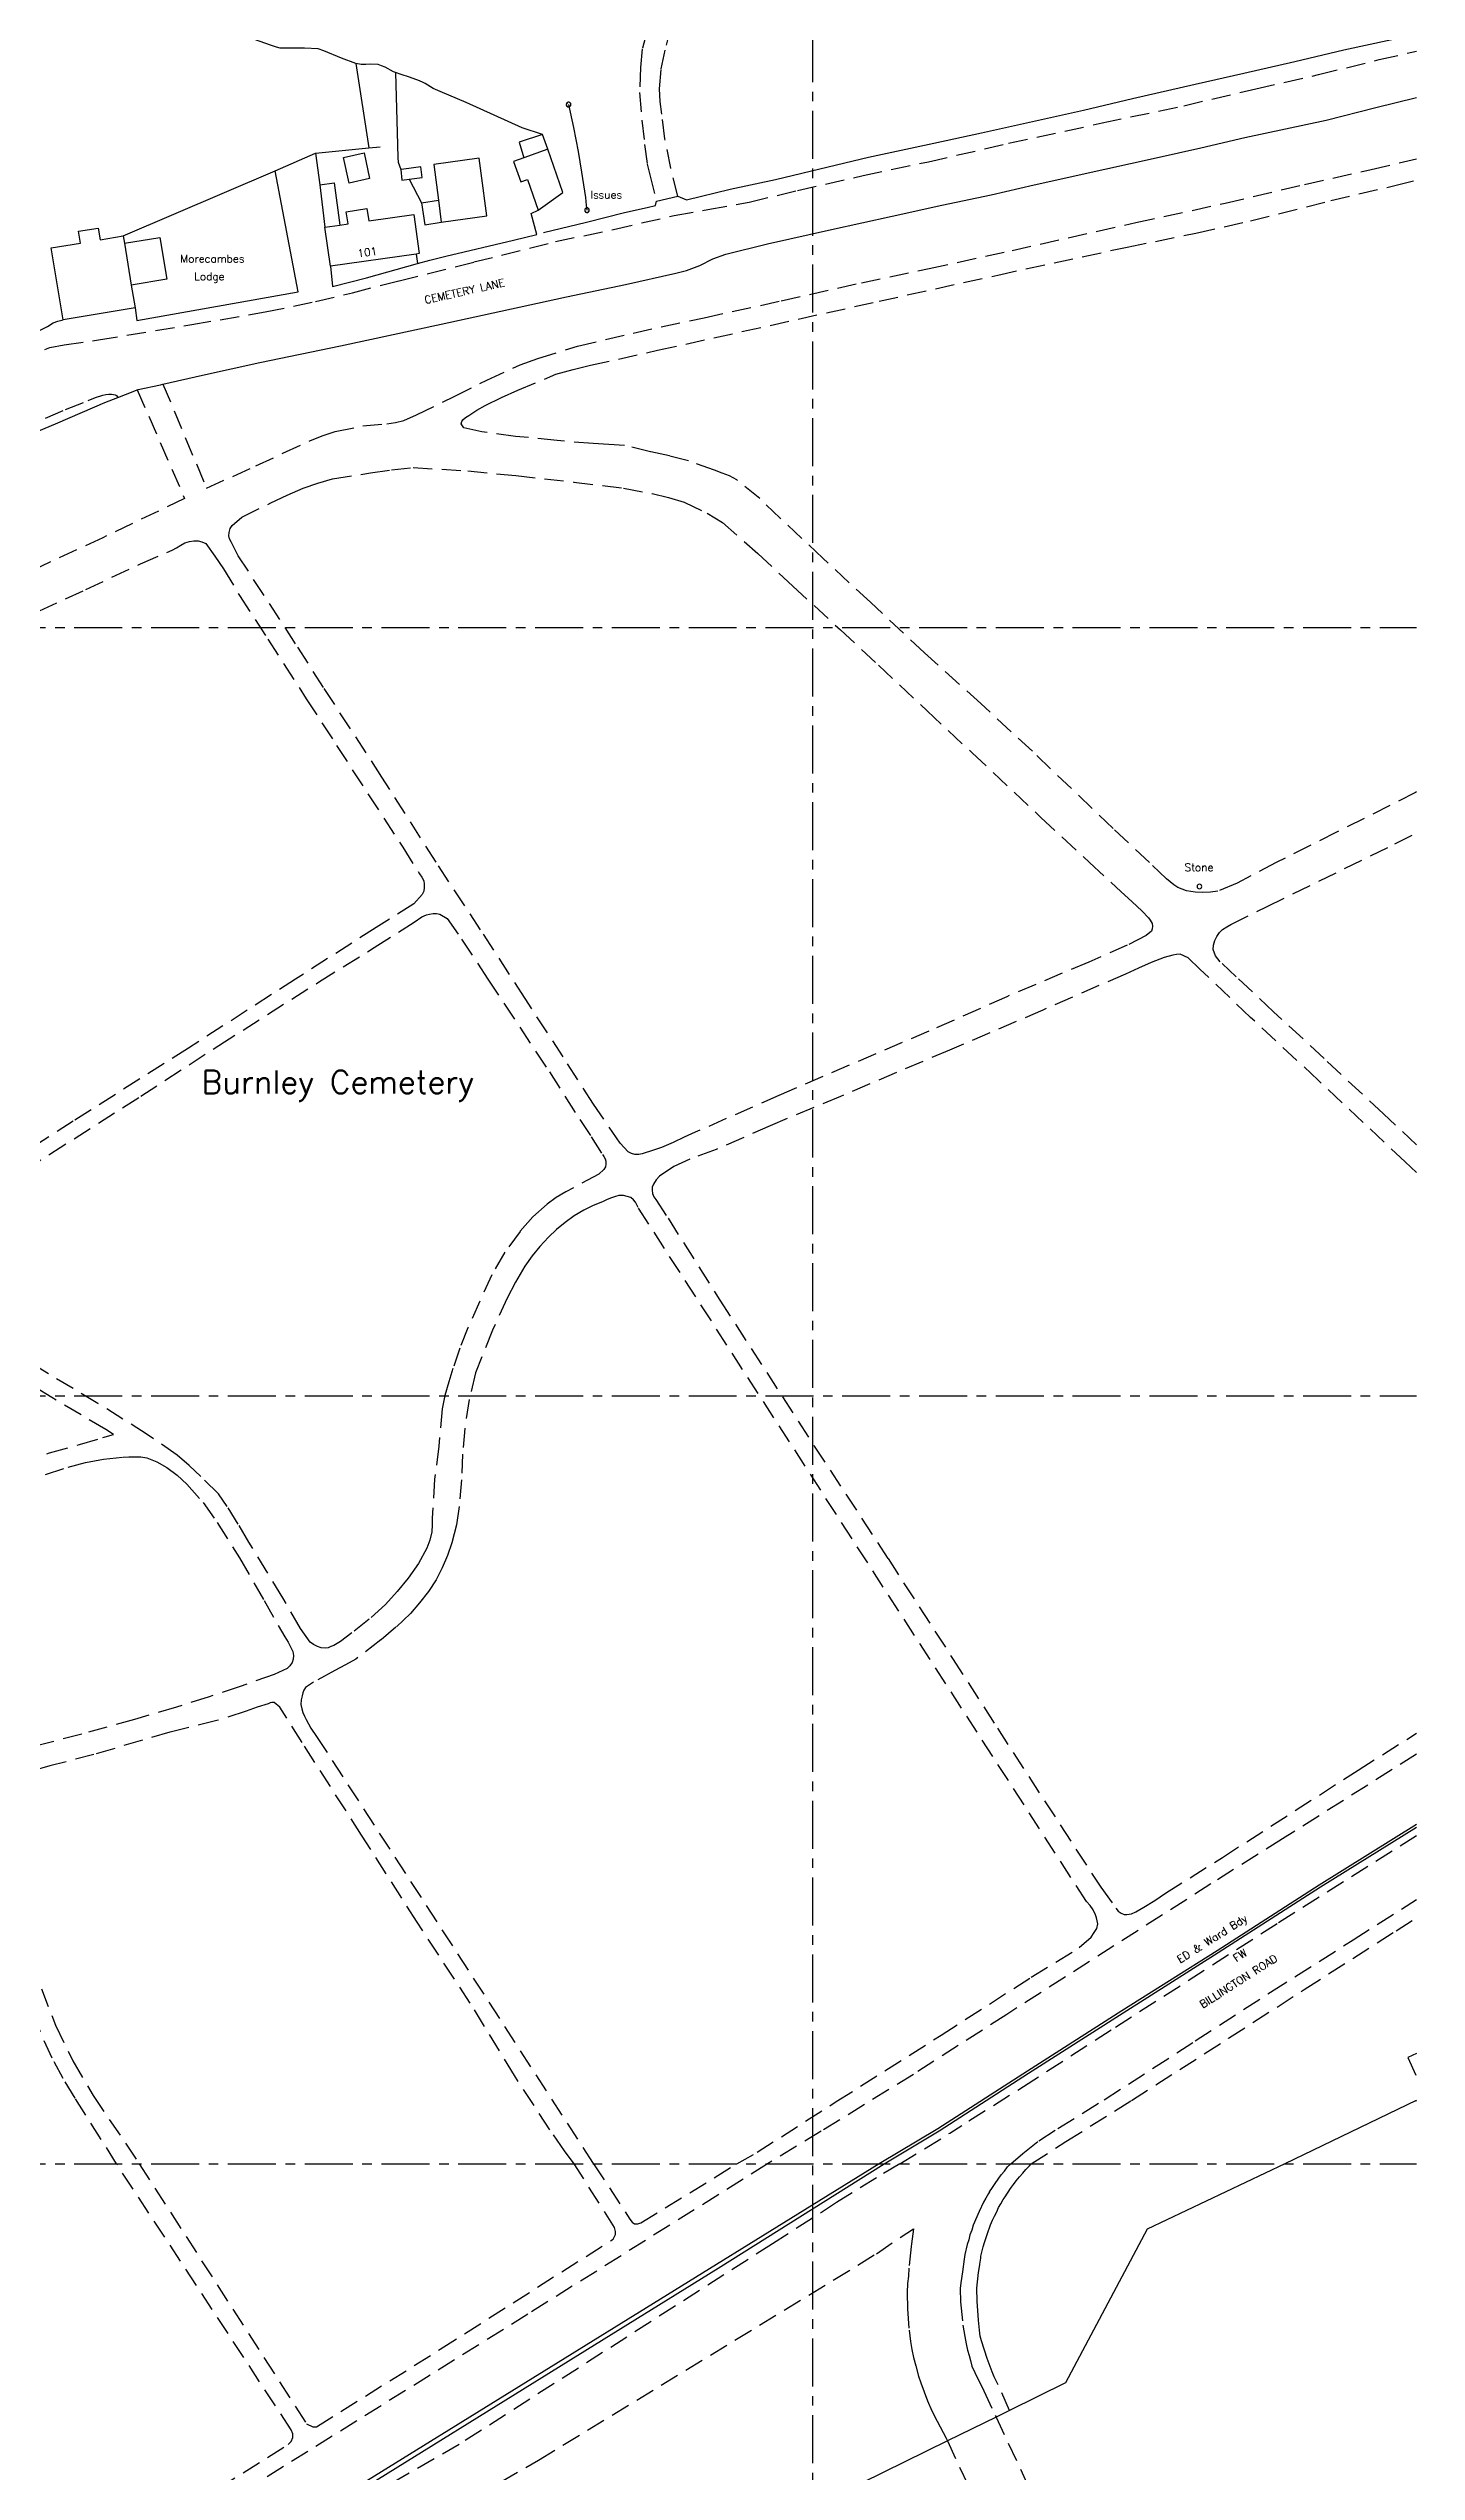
# Model space of a CAD drawing. Extents: x 380524 to 381571, y 430951 to 432014.
# Drawn here: x 381300.5 to 381478.6, y 431459.9 to 431775.4 of the extents above; entities that cross this region are included whole.
import ezdxf

# ---------------------------------------------------------------- set-up
doc = ezdxf.new("R2010")
doc.units = 0
doc.header["$LTSCALE"] = 5
doc.header["$MEASUREMENT"] = 0
doc.linetypes.add('CENTER', pattern=[2, 1.25, -0.25, 0.25, -0.25])
doc.linetypes.add('DASHED', pattern=[0.75, 0.5, -0.25])
doc.layers.get('0').update_dxf_attribs({"linetype": 'CONTINUOUS'})
for name, color, linetype in [('G8010001', 8, 'CONTINUOUS'), ('G8010007', 6, 'CONTINUOUS'), ('G8010021', 8, 'DASHED'), ('G8010030', 8, 'CONTINUOUS'), ('G8010032', 8, 'DASHED'), ('G8010057', 8, 'CONTINUOUS'), ('G8010059', 4, 'CONTINUOUS'), ('G8010572', 8, 'CENTER'), ('G8011000', 8, 'CONTINUOUS'), ('G8011005', 6, 'CONTINUOUS'), ('G8011006', 8, 'CONTINUOUS'), ('G8011009', 8, 'CONTINUOUS'), ('G8011010', 4, 'CONTINUOUS')]:
    doc.layers.add(name, color=color, linetype=linetype)
doc.styles.get("Standard").update_dxf_attribs({"font": 'SIMPLEX.SHX'})

# ---------------------------------------------------------------- blocks, each defined once
blk = doc.blocks.new('POINT')
blk.add_lwpolyline([(0.004128, 2.318056, 1), (0.004128, -2.301944, 1), (0.004128, 2.318056)], format="xyb")

msp = doc.modelspace()

# ---------------------------------------------------------------- linework, layer by layer
at = {"layer": 'G8010001'}
for points in [[(381302.4, 431740.08), (381300.85, 431749.45), (381304.65, 431750.05), (381304.4, 431751.6), (381306.95, 431752), (381307.2, 431750.5), (381310.2, 431751)], [(381336.47, 431752.12), (381338.4, 431752.39)], [(381337.2, 431747.05), (381336.47, 431752.12)], [(381338.4, 431752.39), (381339.5, 431752.55), (381339.25, 431754.15), (381341.95, 431754.55), (381342.2, 431752.95), (381348.05, 431753.8), (381348.75, 431748.7), (381348.36, 431748.64)], [(381310.2, 431751), (381310.36, 431750.06)], [(381310.36, 431750.06), (381311.26, 431744.59)], [(381348.36, 431748.64), (381337.2, 431747.05)], [(381311.26, 431744.59), (381311.75, 431741.65)], [(381311.75, 431741.65), (381302.4, 431740.08)]]:
    msp.add_lwpolyline(points, dxfattribs=at)
at = {"layer": 'G8010007', "color": 8}
msp.add_lwpolyline([(381190.67, 431361.97), (381234.22, 431389.95), (381279.3, 431418.39), (381306.19, 431435.46), (381326.89, 431448.7), (381369.41, 431475.11), (381387.68, 431486.42), (381409.3, 431500), (381416.45, 431504.3), (381428.1, 431511.8), (381440.4, 431519.65), (381452.8, 431527.5), (381466.1, 431536.05), (381478.62, 431543.82)], dxfattribs=at)
at = {"layer": 'G8010021'}
for points in [[(381382.45, 431756.15), (381381.5, 431759.8), (381380.75, 431763.65), (381380.35, 431766.85), (381380.15, 431768.5), (381380.05, 431770.15), (381380.25, 431772.75), (381380.95, 431775.85), (381381.8, 431779.3), (381383.25, 431783.8), (381384.55, 431788.6), (381385.5, 431792.85), (381386.4, 431796.8), (381387.15, 431800.15), (381387.4, 431801.95), (381387.25, 431804.25), (381386.9, 431809.05), (381386.25, 431817.65), (381386.15, 431822.9), (381386.3, 431829.95), (381386.25, 431833.3), (381386.25, 431834.55), (381386.4, 431835.1), (381386.6, 431835.8)], [(381381.71, 431788.35), (381381.4, 431787.45), (381379.7, 431781.75), (381378.5, 431777.85), (381377.8, 431775.35), (381377.55, 431772.9), (381377.45, 431769.65), (381377.75, 431766.05), (381378.1, 431762.9), (381378.45, 431760.35), (381378.8, 431758.95), (381379.65, 431755.5)], [(381300, 431736.2), (381300.65, 431736.45), (381302.5, 431736.8), (381307, 431737.45), (381319.15, 431739.45), (381328.7, 431741.1), (381335.25, 431742.45), (381340.05, 431743.6), (381346.15, 431745.15), (381355.85, 431747.6), (381366.5, 431750.25), (381374.05, 431751.85), (381381.95, 431753.65), (381386.35, 431754.45), (381391.7, 431755.4), (381398, 431756.9), (381406.55, 431758.85), (381415.05, 431760.65), (381425.5, 431763.05), (381437.7, 431765.7), (381448.3, 431767.95), (381457.7, 431770.15), (381465.85, 431772), (381473.75, 431773.95), (381478.62, 431775.05)], [(381251.07, 431707.62), (381252.65, 431708.1), (381254.9, 431708.4), (381255.8, 431708.5), (381258.2, 431709.55), (381261.2, 431710.75), (381267.3, 431713.35), (381276.1, 431717), (381284.7, 431720.75), (381296.65, 431725.75), (381302.7, 431728.4), (381305.65, 431729.55), (381306.6, 431729.95), (381307.55, 431730.25), (381307.95, 431730.35), (381308.35, 431730.4), (381308.7, 431730.4), (381308.95, 431730.35), (381309.15, 431730.3), (381309.35, 431730.2), (381309.53, 431729.98)], [(381321.05, 431718.15), (381327.5, 431721.05), (381331, 431722.7), (381334.5, 431724.3), (381336.1, 431724.95), (381337.8, 431725.55), (381341.4, 431726.25), (381344.55, 431726.55), (381345.65, 431726.7), (381346.75, 431726.95)], [(381478.62, 431678.61), (381478.5, 431678.55), (381468.2, 431673.35), (381460.35, 431669.4), (381455.25, 431666.75), (381452.75, 431665.7), (381451.8, 431665.55), (381450.8, 431665.5), (381449.8, 431665.55), (381448.65, 431665.75), (381447.55, 431666.15), (381447, 431666.5), (381446.55, 431666.9), (381446.05, 431667.3), (381443.85, 431669.4), (381439.1, 431673.85), (381428.6, 431683.9), (381421.9, 431690.1), (381414.55, 431696.7), (381407.5, 431703.3), (381401.3, 431709.05), (381395.75, 431714.25), (381393.1, 431716.8), (381390.1, 431719.25), (381389.15, 431719.75), (381388.2, 431720.1), (381387.2, 431720.5), (381383.8, 431721.7), (381381.35, 431722.35), (381378.85, 431722.9), (381375.5, 431723.7), (381373.45, 431723.85), (381371.4, 431723.95), (381366.7, 431724.35), (381361.3, 431724.9), (381356.9, 431725.5), (381354.55, 431726)], [(381324.25, 431711.15), (381324.05, 431711.55), (381323.95, 431711.95), (381324, 431712.4), (381324.15, 431712.9), (381324.4, 431713.3), (381325.65, 431714.4), (381329.45, 431716.25), (381331.55, 431717.25), (381333.65, 431718.15), (381335.55, 431718.8), (381337.45, 431719.35), (381342.4, 431720.15), (381345.15, 431720.55), (381347.95, 431720.85), (381355.1, 431720.4), (381361.35, 431719.8), (381368.9, 431718.95), (381375.35, 431718.15), (381379.1, 431717.45), (381381.2, 431716.95), (381383.25, 431716.35), (381386.25, 431714.9), (381388.25, 431713.7), (381392.85, 431709.65), (381397.4, 431705.4), (381403.6, 431699.7), (381408.55, 431695.1), (381414.9, 431689.15), (381420.75, 431683.7), (381429.7, 431675.3), (381436.05, 431669.4), (381440.15, 431665.6), (381441.55, 431664.35), (381442.9, 431663.1), (381443.7, 431662.2), (381443.95, 431661.9), (381444.2, 431661.5), (381444.25, 431661.15), (381444.2, 431660.8)], [(381318.2, 431716.8), (381307.55, 431711.7), (381295.15, 431705.95), (381283.4, 431700.45), (381280.65, 431699.15), (381277.85, 431697.9), (381275.25, 431696.95), (381273.9, 431696.6), (381272.55, 431696.3), (381271.25, 431696.15), (381269.9, 431696.15), (381268.55, 431696.25), (381265.1, 431697), (381258.55, 431698.7), (381252, 431700.3), (381249.7, 431700.85), (381247.4, 431701.5), (381246.7, 431701.7), (381246, 431701.95), (381245.6, 431702.2), (381245.45, 431702.45)], [(381268.25, 431687.75), (381273.45, 431690.1), (381283.3, 431694.75), (381295.9, 431700.6), (381305.35, 431704.95), (381312.45, 431708.3), (381316.6, 431710.1), (381317.15, 431710.4), (381317.7, 431710.75), (381318.25, 431711.05), (381318.85, 431711.2), (381319.4, 431711.3)], [(381452.15, 431658.1), (381452.2, 431658.65), (381452.35, 431659.25), (381452.6, 431659.8), (381452.95, 431660.3), (381453.35, 431660.7), (381453.9, 431661.05), (381454.45, 431661.35), (381459.15, 431663.7), (381475.8, 431671.85), (381478.62, 431673.26)], [(381478.62, 431542.71), (381460.45, 431531.25), (381438.85, 431517.4), (381428.8, 431510.9), (381419.42, 431504.99)], [(381423, 431496.35), (381423.4, 431496.9), (381423.75, 431497.45), (381424.55, 431498.55), (381424.95, 431499.05), (381425.35, 431499.6), (381425.8, 431500), (381427.35, 431501.35), (381429.45, 431503), (381431.9, 431504.6), (381437.95, 431508.35), (381449.8, 431516), (381459.6, 431522.35), (381470.35, 431529.15), (381478.6, 431534.4), (381478.62, 431534.41)], [(381411.35, 431500), (381417.85, 431504), (381419.42, 431504.99)], [(381411.35, 431500), (381408.3, 431498.2), (381403.1, 431494.95), (381394.74, 431489.59), (381353.96, 431463.47), (381330.07, 431449.7)], [(381423, 431496.35), (381422.9, 431496.15), (381422.55, 431495.55), (381422.25, 431495), (381421.65, 431493.8), (381420.9, 431492), (381420.7, 431491.35), (381420.45, 431490.75), (381420.3, 431490.1), (381420.1, 431489.5), (381419.8, 431488.2), (381419.7, 431487.57), (381419.5, 431485.96), (381419.28, 431484.49), (381419.2, 431483.78), (381419.23, 431482.05), (381419.54, 431479.01), (381419.78, 431477.53), (381419.99, 431476.58), (381420.14, 431475.75), (381420.35, 431475.07), (381420.52, 431474.41), (381420.73, 431473.64), (381421.09, 431472.84), (381421.36, 431472.28), (381421.88, 431471.29), (381422.28, 431470.47), (381423.77, 431467.22), (381423.86, 431467.03)], [(381338.97, 431441.35), (381339.67, 431444.15), (381340.56, 431445.94), (381340.76, 431446.24), (381341.06, 431446.64), (381341.26, 431447.04), (381341.56, 431447.34), (381341.86, 431447.74), (381342.06, 431448.04), (381342.46, 431448.44), (381342.75, 431448.84), (381343.14, 431449.23), (381364.27, 431461.42), (381408.28, 431488.3), (381413.1, 431491.55)], [(381413.1, 431491.55), (381412.85, 431489.6), (381412.8, 431489.25), (381412.5, 431486.4), (381412.45, 431485.37), (381412.33, 431484.43), (381412.31, 431483.26), (381412.33, 431481.12), (381412.54, 431478.34), (381412.71, 431476.88), (381412.89, 431475.84), (381413.12, 431474.81), (381413.4, 431473.69), (381413.77, 431472.37), (381414.05, 431471.49), (381414.96, 431469.14), (381415.49, 431467.83), (381416.18, 431466.51), (381417.37, 431464.27), (381417.53, 431463.92)], [(381423.86, 431467.03), (381431.03, 431451.7), (381435.68, 431442.18), (381437.29, 431438.74), (381451.45, 431408.85)], [(381417.53, 431463.92), (381424.27, 431449.49)]]:
    msp.add_lwpolyline(points, dxfattribs=at)
at = {"layer": 'G8010030'}
for points in [[(381340.5, 431773.45), (381338.65, 431774.15), (381336.35, 431775.1), (381335.6, 431775.35), (381333.8, 431775.45), (381330.65, 431775.45), (381330.15, 431775.55), (381329.4, 431775.85), (381325.1, 431777.35), (381320.55, 431779.05), (381319.35, 431779.5), (381318.4, 431779.95), (381316, 431781.6), (381310.7, 431785.4), (381303.01, 431790.81)], [(381382.45, 431756.15), (381383.55, 431755.7), (381389.25, 431757.1), (381395.15, 431758.35), (381402, 431760), (381407.25, 431761.25), (381415.75, 431763.05), (381421.95, 431764.4), (381435.25, 431767.35), (381441.65, 431768.9), (381449.8, 431770.75), (381456.15, 431772.2), (381462.75, 431773.7), (381469.15, 431775.2), (381475.4, 431776.55), (381478.62, 431777.32)], [(381340.5, 431773.45), (381342.2, 431762.45)], [(381345.67, 431772.26), (381345.4, 431772.35), (381344.3, 431772.95), (381343.85, 431773.15), (381343.4, 431773.3), (381342.45, 431773.35), (381341.8, 431773.3), (381341.2, 431773.3), (381340.5, 431773.45)], [(381345.67, 431772.26), (381345.94, 431762.84), (381345.98, 431761.15), (381346, 431760.6), (381346.35, 431759.65)], [(381364.8, 431764.2), (381362.15, 431765.05), (381354.85, 431768.35), (381351.5, 431769.8), (381350.55, 431770.2), (381349.55, 431770.85), (381349.25, 431770.99), (381348.8, 431771.2), (381347.5, 431771.65), (381346.4, 431772), (381345.67, 431772.26)], [(381315.39, 431731.68), (381320.55, 431732.85), (381328, 431734.5), (381338.5, 431736.7), (381351.6, 431739.5), (381359.4, 431741.2), (381367.95, 431743.05), (381375.6, 431744.65), (381382.15, 431746.15), (381383.55, 431746.5), (381385.3, 431747.15), (381387, 431748), (381388.7, 431748.6), (381394.1, 431749.95), (381402.45, 431751.85), (381410.35, 431753.55), (381416.8, 431755), (381423.25, 431756.35), (381428.85, 431757.65), (381438.05, 431759.7), (381444.7, 431761.15), (381450.55, 431762.45), (381456.25, 431763.8), (381466.85, 431766.05), (381473.3, 431767.7), (381478.62, 431769.03)], [(381364.8, 431764.2), (381361.75, 431763.2), (381362.36, 431761.17)], [(381365.48, 431762.28), (381364.8, 431764.2)], [(381329.99, 431759.49), (381335.25, 431761.75)], [(381335.25, 431761.75), (381342.2, 431762.45)], [(381335.25, 431761.75), (381335.8, 431757.66)], [(381342.3, 431758.45), (381339.65, 431757.85), (381338.9, 431761.2), (381341.6, 431761.8), (381342.3, 431758.45)], [(381342.2, 431762.45), (381343.65, 431762.6)], [(381351.63, 431752.78), (381357.55, 431753.6), (381356.81, 431759.18), (381356.55, 431761.1), (381350.65, 431760.3), (381351.26, 431755.64)], [(381362.36, 431761.17), (381361.05, 431760.7), (381362, 431758.05), (381362.85, 431758.35), (381364.25, 431754.35)], [(381365.48, 431762.28), (381362.36, 431761.17)], [(381364.25, 431754.35), (381367.45, 431756.65), (381365.48, 431762.28)], [(381310.2, 431751), (381329.99, 431759.49)], [(381311.75, 431741.65), (381312, 431740), (381333, 431743.7), (381329.99, 431759.49)], [(381335.8, 431757.66), (381337.7, 431757.9), (381338.4, 431752.39)], [(381347.44, 431758.37), (381349.15, 431758.6), (381348.95, 431760), (381346.74, 431759.7), (381346.35, 431759.65)], [(381346.35, 431759.65), (381346.5, 431758.25), (381347.44, 431758.37)], [(381347.44, 431758.37), (381349.05, 431755.3)], [(381335.8, 431757.66), (381336.47, 431752.12)], [(381349.05, 431755.3), (381351.26, 431755.64)], [(381349.05, 431755.3), (381349.5, 431752.45), (381351.63, 431752.78)], [(381351.26, 431755.64), (381351.63, 431752.78)], [(381364.95, 431751.45), (381370.55, 431752.8), (381375.5, 431754.05), (381378.45, 431754.7), (381379.5, 431754.95), (381379.65, 431755.5)], [(381379.65, 431755.5), (381382.45, 431756.15)], [(381348.52, 431747.4), (381350.15, 431747.85), (381352.2, 431748.34), (381361.05, 431750.45), (381364.05, 431751.2), (381363.35, 431753.9), (381364.25, 431754.35)], [(381310.36, 431750.06), (381315, 431750.8), (381315.9, 431745.35), (381311.26, 431744.59)], [(381348.36, 431748.64), (381348.52, 431747.4)], [(381337.2, 431747.05), (381337.45, 431744.4), (381341.9, 431745.55), (381348.52, 431747.4)], [(381252.12, 431724.18), (381253.56, 431720.27), (381255.55, 431721.05), (381263.3, 431724.2), (381288.8, 431734.35), (381296.35, 431737.45), (381299.05, 431738.55), (381300.35, 431739.2), (381301.1, 431739.7), (381301.7, 431739.9), (381302.4, 431740.08)], [(381252.02, 431705.24), (381252.4, 431705.4), (381264.65, 431710.75), (381276.85, 431716.05), (381292.2, 431722.65), (381301.7, 431726.65), (381307.8, 431729.3), (381309.53, 431729.98)], [(381309.53, 431729.98), (381311.5, 431730.75), (381312.04, 431730.96)], [(381312.04, 431730.96), (381312.15, 431731), (381315.05, 431731.6), (381315.39, 431731.68)], [(381478.62, 431544.17), (381465.95, 431536.3), (381452.65, 431527.75), (381440.25, 431519.9), (381427.95, 431512.05), (381416.3, 431504.55), (381408.65, 431500), (381332.34, 431452.77), (381305.81, 431435.8), (381279.04, 431418.71), (381232.24, 431388.94)], [(381478.62, 431508.1), (381478.55, 431508.25), (381461.45, 431500), (381443.55, 431491.5), (381432.91, 431471.49), (381425.62, 431467.9)], [(381425.62, 431467.9), (381423.86, 431467.03)], [(381423.86, 431467.03), (381417.53, 431463.92)], [(381417.53, 431463.92), (381378.57, 431444.75)]]:
    msp.add_lwpolyline(points, dxfattribs=at)
at = {"layer": 'G8010032'}
for points in [[(381346.75, 431726.95), (381348.4, 431727.7), (381353.3, 431730.1), (381357.55, 431732.2), (381361.9, 431734.2), (381364.2, 431735.05), (381369.35, 431736.65), (381376.6, 431738.35), (381385.85, 431740.35), (381395.9, 431742.55), (381406.35, 431744.9), (381415.15, 431746.75), (381425.95, 431749.1), (381442.05, 431752.75), (381453.7, 431755.25), (381464.05, 431757.7), (381472.7, 431759.65), (381478.62, 431761.02)], [(381354.55, 431726), (381354.2, 431726.55), (381354.3, 431726.85), (381354.45, 431727.05), (381354.8, 431727.35), (381355.2, 431727.6), (381356.25, 431728.3), (381357.35, 431728.9), (381359.45, 431729.95), (381361.6, 431730.9), (381366.55, 431733), (381368.8, 431733.6), (381371.05, 431734.15), (381379.8, 431736.1), (381408.65, 431742.5), (381424.1, 431745.9), (381440.95, 431749.55), (381449.9, 431751.35), (381457, 431752.95), (381467.45, 431755.6), (381475.8, 431757.55), (381478.62, 431758.25)], [(381312.04, 431730.96), (381318.2, 431716.8)], [(381315.39, 431731.68), (381321.05, 431718.15)], [(381319.96, 431711.28), (381320.45, 431711.15), (381320.95, 431710.95), (381322.15, 431709.3), (381323.25, 431707.65), (381325.35, 431704.2), (381329.05, 431698.5), (381334.05, 431690.75), (381338, 431684.65), (381346.6, 431671.4), (381348.8, 431667.95), (381349.1, 431667.5), (381349.35, 431667.05), (381349.4, 431666.6), (381349.4, 431666.15), (381349.35, 431665.7), (381349.15, 431665.25), (381348.05, 431664.05), (381343.15, 431660.95), (381332.65, 431654.25), (381318.7, 431645.25), (381303.7, 431635.75), (381296.55, 431631.15)], [(381319.4, 431711.3), (381319.9, 431711.3), (381319.96, 431711.28)], [(381444.2, 431660.8), (381444.1, 431660.5), (381443.4, 431659.9), (381440.95, 431658.65), (381435.95, 431656.45), (381425.25, 431651.95), (381415.1, 431647.45), (381395.6, 431639.1), (381384.7, 431634.3), (381383.25, 431633.65), (381381.8, 431632.95), (381380.3, 431632.3), (381378.75, 431631.8), (381378.3, 431631.65), (381377.8, 431631.5), (381377.35, 431631.4), (381376.85, 431631.4), (381376.4, 431631.55), (381375.95, 431631.75), (381374.9, 431632.9), (381371.45, 431637.95), (381367.5, 431644.1), (381362.55, 431651.7), (381356.75, 431660.65), (381350.95, 431669.45), (381343.9, 431680.55), (381336.3, 431692.2), (381332.65, 431697.9), (381325.2, 431709.35), (381324.25, 431711.15)], [(381291.05, 431625.35), (381300.65, 431631.45), (381312.5, 431639), (381322.65, 431645.6), (381335.65, 431653.85), (381342.9, 431658.35), (381348.1, 431661.65), (381349.1, 431662.35), (381349.7, 431662.6), (381350.1, 431662.7), (381350.55, 431662.8), (381351, 431662.8), (381351.45, 431662.7), (381352.4, 431662.15), (381354.25, 431659.45), (381357.7, 431654.25), (381365.7, 431642.15), (381369.65, 431635.95), (381371.15, 431633.7), (381372.6, 431631.4), (381372.8, 431631.15), (381372.95, 431630.85), (381373.05, 431630.55)], [(381478.62, 431629.06), (381477.15, 431630.45), (381465.8, 431641.1), (381457, 431649.25), (381450.4, 431655.55), (381448.9, 431657), (381447.85, 431657.5), (381447.35, 431657.45), (381446.9, 431657.35), (381445.75, 431657.05), (381444.05, 431656.4), (381442.4, 431655.65), (381440.7, 431654.9), (381429.95, 431650.2), (381417.8, 431645), (381403.6, 431638.95), (381394.45, 431635.15), (381387.4, 431632.05), (381384, 431630.8), (381381.9, 431629.85), (381380.05, 431628.6), (381379.6, 431628.1), (381379.25, 431627.55), (381379.1, 431627.15), (381379.1, 431626.75), (381379.15, 431626.35), (381379.3, 431625.9), (381379.55, 431625.55), (381381.15, 431623.1), (381387.9, 431612.45), (381400.2, 431593.45), (381409.8, 431578.8), (381418.2, 431565.8), (381424.05, 431556.7), (381437.5, 431536), (381439.45, 431533.3), (381439.75, 431532.9), (381440.15, 431532.65), (381440.55, 431532.45), (381440.9, 431532.45), (381441.5, 431532.55), (381442.05, 431532.8), (381442.6, 431533.1), (381443.1, 431533.4), (381444.55, 431534.3), (381445.95, 431535.25), (381453.35, 431539.9), (381471, 431551.25), (381478.62, 431556.08)], [(381478.62, 431632.68), (381474.3, 431636.7), (381466.6, 431643.9), (381460, 431650), (381455.15, 431654.55), (381453.05, 431656.5), (381452.45, 431657.25), (381452.15, 431658.1)], [(381373.05, 431630.55), (381373.05, 431630.15), (381373, 431629.8), (381372.8, 431629.45), (381372.15, 431628.85), (381367.85, 431626.55), (381366.6, 431625.8), (381365.4, 431624.95), (381363.55, 431623.3), (381361.9, 431621.4), (381359.9, 431618.7), (381358.2, 431615.75), (381355.1, 431608.85), (381354.05, 431606.2), (381353.15, 431603.55), (381352.6, 431601.8), (381352.1, 431600.05), (381351.75, 431598.3), (381351.3, 431593.45), (381350.75, 431589.15), (381350.45, 431584.05), (381350.45, 431583.2), (381350.4, 431582.3), (381350.15, 431581.2), (381349.75, 431580.15), (381348.65, 431578.15), (381347.3, 431576.25), (381345.9, 431574.5), (381344.35, 431572.8), (381342.25, 431570.9), (381340, 431569.15), (381339.25, 431568.55), (381338.5, 431568), (381337.65, 431567.5), (381337.25, 431567.35), (381336.9, 431567.2), (381336.5, 431567.15), (381336, 431567.2), (381335.5, 431567.35), (381335, 431567.6), (381334.55, 431567.9), (381333.3, 431569.7), (381331, 431573.7), (381326.55, 431580.95), (381325.2, 431583.3), (381323.75, 431585.6), (381322.6, 431587.25), (381320.3, 431589.5), (381318.8, 431590.9), (381317.25, 431592.25), (381313.35, 431594.95), (381306.9, 431599), (381298.9, 431603.8)], [(381390.1, 431500), (381392.75, 431501.5), (381403.05, 431508.1), (381416.7, 431516.75), (381428.45, 431524.3), (381434.7, 431528.15), (381436.25, 431529.5), (381436.65, 431530.1), (381437, 431530.65), (381437.1, 431531.25), (381437.05, 431531.65), (381436.95, 431532.05), (381436.8, 431532.4), (381436.5, 431533.05), (381436.1, 431533.65), (381435.65, 431534.15), (381377.25, 431624.5), (381377.1, 431624.85), (381376.9, 431625.2), (381376.65, 431625.5), (381376.3, 431625.8), (381375.85, 431625.95), (381375.35, 431626.05), (381374.75, 431626.05), (381374.2, 431625.9), (381373.65, 431625.7), (381373.15, 431625.5), (381372.6, 431625.25), (381371.4, 431624.75), (381370.2, 431624.15), (381368.95, 431623.4), (381367.75, 431622.55), (381366.65, 431621.65), (381365.6, 431620.65), (381364.45, 431619.45), (381363.45, 431618.2), (381362.5, 431616.85), (381361.3, 431614.8), (381360.2, 431612.7), (381358.3, 431608.55), (381356.1, 431603), (381355.25, 431599.5), (381354.7, 431595.75), (381354.4, 431592.4), (381354.25, 431589.05), (381353.95, 431585.6), (381353.6, 431583.2), (381353, 431580.85), (381352.45, 431579.2), (381351.75, 431577.6), (381350.95, 431576.05), (381349.95, 431574.5), (381348.8, 431573.05), (381347.6, 431571.65), (381345.7, 431569.85), (381343.75, 431568.2), (381340.5, 431565.7), (381339.15, 431564.95), (381337.75, 431564.25), (381335, 431562.7), (381333.95, 431562), (381333.75, 431561.65), (381333.6, 431561.3), (381333.5, 431560.95), (381333.4, 431560.4), (381333.35, 431559.8), (381333.45, 431559.25), (381333.6, 431558.75), (381333.8, 431558.3), (381334.05, 431557.85), (381334.65, 431556.7), (381335.4, 431555.65), (381371.45, 431500), (381376.2, 431492.8), (381376.5, 431492.4), (381376.8, 431492.2), (381377.2, 431492.2), (381377.6, 431492.3), (381390.1, 431500)], [(381293.15, 431590.1), (381300.6, 431592.55), (381304.5, 431593.65), (381307.55, 431594.55), (381308.95, 431594.95), (381307.95, 431595.6), (381300.9, 431599.75), (381293.95, 431604.1)], [(381300.1, 431589.75), (381303.05, 431590.7), (381305.3, 431591.3), (381307.65, 431591.75), (381310.2, 431592), (381310.95, 431592.05), (381312.5, 431592.05), (381313.3, 431591.9), (381314.6, 431591.4), (381315.9, 431590.65), (381317.25, 431589.65), (381318.5, 431588.5), (381320.6, 431586.1), (381322.45, 431583.5), (381325.35, 431578.9), (381328.55, 431573.35), (381331.25, 431568.6), (381331.7, 431567.9), (381332.1, 431567.15), (381332.3, 431566.7), (381332.4, 431566.2), (381332.35, 431565.7), (381332.2, 431565.25), (381331.9, 431564.85), (381331.55, 431564.5), (381329.85, 431563.7), (381325.45, 431562.15), (381321.4, 431560.8), (381317.15, 431559.45), (381311.7, 431557.85), (381304.8, 431555.95), (381298.9, 431554.4)], [(381312.3, 431500), (381334.08, 431466.17), (381334.88, 431465.77), (381335.39, 431465.77), (381351.5, 431475.87), (381374, 431490.2), (381374.3, 431490.8), (381374.3, 431491.2), (381374.2, 431491.7), (381368.95, 431500), (381367.65, 431501.7), (381365.75, 431504.45), (381361.15, 431511.5), (381355.4, 431520.9), (381348.5, 431531.45), (381341.25, 431542.8), (381333.5, 431554.85), (381330.6, 431559.45), (381329.85, 431560.05), (381329.55, 431560.05), (381329.35, 431560), (381329.1, 431559.9), (381327.65, 431559.45), (381326.2, 431558.95), (381322.4, 431557.7), (381316.3, 431556.2), (381306.4, 431553.3), (381300.65, 431551.8), (381296.5, 431550.6)], [(381478.62, 431553.32), (381461.15, 431542.3), (381451.85, 431536.45), (381425.25, 431519.45), (381413.1, 431511.65), (381401.1, 431504.25), (381394.1, 431500), (381362.89, 431480.42), (381306.35, 431445.16), (381274.51, 431425.1), (381250.86, 431409.16), (381225.53, 431393.35)], [(381425.62, 431467.9), (381424.13, 431471.25), (381423.64, 431472.27), (381423.35, 431472.94), (381422.69, 431474.65), (381421.95, 431476.96), (381421.81, 431477.58), (381421.7, 431478.35), (381421.56, 431479.63), (381421.41, 431482.13), (381421.38, 431483.82), (381421.58, 431485.84), (381421.74, 431486.87), (381421.75, 431486.92), (381421.9, 431487.72), (381421.9, 431488), (381422.2, 431489.2), (381422.35, 431489.75), (381422.75, 431490.95), (381423.15, 431492.05), (381423.4, 431492.65), (381423.65, 431493.2), (381423.95, 431493.75), (381424.2, 431494.3), (381424.5, 431494.8), (381424.8, 431495.35), (381425.05, 431495.7), (381425.75, 431496.8), (381426.15, 431497.3), (381426.5, 431497.8), (381426.9, 431498.3), (381427.35, 431498.8), (381427.75, 431499.25), (381428.2, 431499.75), (381428.45, 431500), (381432.95, 431502.9), (381441.5, 431508.25), (381454.15, 431516.35), (381464, 431522.7), (381475.95, 431530.35), (381478.62, 431532.03)], [(381299.55, 431522.8), (381301.4, 431518.05), (381303.65, 431513.4), (381306.3, 431508.9), (381312.3, 431500)], [(381309.35, 431500), (381303.95, 431508.55), (381302.4, 431511.1), (381300.95, 431513.75), (381298.8, 431518.6)], [(381478.62, 431514.36), (381477.47, 431513.83), (381478.62, 431511.36)], [(381306.76, 431447.83), (381331.69, 431463.47), (381332.09, 431463.86), (381332.3, 431464.36), (381332.29, 431464.86), (381332.09, 431465.37), (381309.35, 431500)]]:
    msp.add_lwpolyline(points, dxfattribs=at)
at = {"layer": 'G8010059'}
msp.add_lwpolyline([(381368.2, 431768.1), (381368.85, 431765.1), (381369.45, 431762), (381369.9, 431759.3), (381370.4, 431756), (381370.5, 431754.95), (381370.6, 431754.35)], dxfattribs=at)
at = {"layer": 'G8010572', "flags": 128}
for points in [[(381400, 430951.02), (381400, 431973.67)], [(380523.84, 431700), (381478.62, 431700)], [(380523.84, 431600), (381478.62, 431600)], [(380523.84, 431500), (381478.62, 431500)]]:
    msp.add_lwpolyline(points, dxfattribs=at)

# ---------------------------------------------------------------- block references
at = {"layer": 'G8010057', "xscale": 0.13, "yscale": 0.13}
for p, rotation in [((381368.2, 431768.1), 12.2), ((381370.6, 431754.35), 9.400000000000002)]:
    msp.add_blockref('POINT', p, dxfattribs=dict(at, rotation=rotation))
for p in [(381368.2, 431768.1), (381370.6, 431754.35), (381370.6, 431754.35), (381450.35, 431666.3)]:
    msp.add_blockref('POINT', p, dxfattribs=at)

# ---------------------------------------------------------------- texts
at = {"layer": 'G8011000'}
for s, rotation, p in [('CEMETERY LANE', 12.6, (381349.56, 431742.14)), ('BILLINGTON ROAD', 32.5, (381450.79, 431520.22))]:
    msp.add_text(s, height=1, rotation=rotation, dxfattribs=at).set_placement(p)
at = {"layer": 'G8011005', "color": 8}
for s, p in [('ED & Ward Bdy', (381447.83, 431526.08)), ('FW', (381455.15, 431526.24))]:
    msp.add_text(s, height=1, rotation=32.3, dxfattribs=at).set_placement(p)
at = {"layer": 'G8011006'}
for s, p in [('Morecambes', (381317.64, 431747.53)), ('Lodge', (381319.46, 431745.22))]:
    msp.add_text(s, height=1, dxfattribs=at).set_placement(p)
msp.add_text('101', height=1, rotation=8.1, dxfattribs=at).set_placement((381340.79, 431748.2))
at = {"layer": 'G8011009'}
for s, height, p in [('Stone', 1, (381448.4, 431668.3)), ('Burnley Cemetery', 3, (381320.4, 431639.35))]:
    msp.add_text(s, height=height, dxfattribs=at).set_placement(p)
at = {"layer": 'G8011010'}
msp.add_text('Issues', height=1, dxfattribs=at).set_placement((381371.05, 431755.85))

doc.saveas('drawing.dxf')
